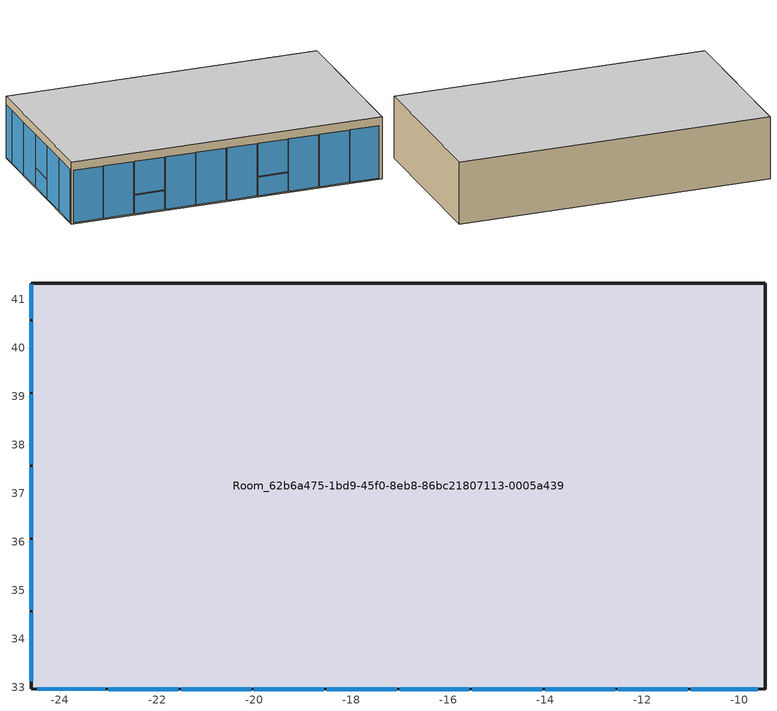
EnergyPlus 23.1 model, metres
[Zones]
Room_62b6a475-1bd9-45f0-8eb8-86bc21807113-0005a439
 floor adiabatic (Generic Interior Floor): -9.47,41.34 -9.47,32.97 -24.59,32.97 -24.59,41.34 z3.5
 wall outside (Generic Exterior Wall): -24.59,41.34 -24.59,32.97 -9.47,32.97 -9.47,41.34 -24.59,41.34 z3.5:6.55
 window (Generic Double Pane): -24.59,41.31 -24.59,40.6 / -24.59,34.54 -24.59,33.13 / -24.59,36.04 -24.59,34.6 / -24.59,39.04 -24.59,37.6 / -24.59,40.54 -24.59,39.1 / -24.47,32.97 -23.06,32.97 / -11,32.97 -9.62,32.97 / -23,32.97 -21.56,32.97 / -20,32.97 -18.56,32.97 / -18.5,32.97 -17.06,32.97 / -17,32.97 -15.56,32.97 / -14,32.97 -12.56,32.97 / -12.5,32.97 -11.06,32.97 z3.56:6.14; -24.59,37.54 -24.59,36.1 / -21.5,32.97 -20.06,32.97 / -15.5,32.97 -14.06,32.97 z3.56:4.47; -24.59,37.54 -24.59,36.1 / -21.5,32.97 -20.06,32.97 / -15.5,32.97 -14.06,32.97 z4.53:6.14
 ceiling adiabatic (Generic Interior Ceiling): -24.59,41.34 -24.59,32.97 -9.47,32.97 -9.47,41.34 z6.55
[Building]
Model 1: North Axis {deg}=0; Terrain=City; Solar Distribution=FullExteriorWithReflections
[Site:Location]
Site 1: Latitude {deg}=0; Longitude {deg}=0; Time Zone {hr}=0; Elevation {m}=0
[SizingPeriod:DesignDay] Day of Month=21; Dry-Bulb Temperature Range Modifier Type=DefaultMultipliers; Humidity Condition Type=Wetbulb; Barometric Pressure {Pa}=101609; Rain Indicator=No; Snow Indicator=No; Daylight Saving Time Indicator=No; Solar Model Indicator=ASHRAEClearSky; Begin Environment Reset Mode=FullResetAtBeginEnvironment
Name | Month | Day Type | Maximum Dry-Bulb Temperature {C} | Daily Dry-Bulb Temperature Range {deltaC} | Wetbulb or DewPoint at Maximum Dry-Bulb {C} | Wind Speed {m/s} | Wind Direction {deg} | Sky Clearness
AMSTERDAM Cooling Design Day 0.4% Condns DB=>MWB | 8 | SummerDesignDay | 28 | 7 | 19.2 | 4.1 | 105 | 1
AMSTERDAM Heating Design Day 99.6% Condns DB | 2 | WinterDesignDay | -4.5 | 0 | -4.5 | 3.1 | 129 | 0
[Site:WaterMainsTemperature]
Calculation Method=CorrelationFromWeatherFile
[Material] Thermal Absorptance=0.9
Name | Roughness | Thickness {m} | Conductivity {W/m-K} | Density {kg/m3} | Specific Heat {J/kg-K} | Solar Absorptance | Visible Absorptance
Generic 50mm Insulation | MediumRough | 0.05 | 0.03 | 43 | 1210 | 0.7 | 0.7
Generic Acoustic Tile | MediumSmooth | 0.02 | 0.06 | 368 | 590 | 0.2 | 0.2
Generic Brick | MediumRough | 0.1 | 0.9 | 1920 | 790 | 0.65 | 0.65
Generic Ceiling Air Gap | Smooth | 0.1 | 0.556 | 1.28 | 1000 | 0.7 | 0.7
Generic Gypsum Board | MediumSmooth | 0.0127 | 0.16 | 800 | 1090 | 0.5 | 0.5
Generic LW Concrete | MediumRough | 0.1 | 0.53 | 1280 | 840 | 0.8 | 0.8
Generic Wall Air Gap | Smooth | 0.1 | 0.667 | 1.28 | 1000 | 0.7 | 0.7
[WindowMaterial:Glazing] Optical Data Type=SpectralAverage; Thickness {m}=0.006; Infrared Transmittance at Normal Incidence=0; Front Side Infrared Hemispherical Emissivity=0.84; Conductivity {W/m-K}=1; Dirt Correction Factor for Solar and Visible Transmittance=1; Solar Diffusing=No
Name | Solar Transmittance at Normal Incidence | Front Side Solar Reflectance at Normal Incidence | Back Side Solar Reflectance at Normal Incidence | Visible Transmittance at Normal Incidence | Front Side Visible Reflectance at Normal Incidence | Back Side Visible Reflectance at Normal Incidence | Back Side Infrared Hemispherical Emissivity
Generic Clear Glass | 0.77 | 0.07 | 0.07 | 0.88 | 0.08 | 0.08 | 0.84
Generic Low-e Glass | 0.45 | 0.36 | 0.36 | 0.71 | 0.21 | 0.21 | 0.047
[WindowMaterial:Gas]
Generic Window Air Gap: Gas Type=Air; Thickness {m}=0.0127
[Construction]
Generic Double Pane: Generic Low-e Glass, Generic Window Air Gap, Generic Clear Glass
Generic Exterior Wall: Generic Brick, Generic LW Concrete, Generic 50mm Insulation, Generic Wall Air Gap, Generic Gypsum Board
Generic Interior Ceiling: Generic LW Concrete, Generic Ceiling Air Gap, Generic Acoustic Tile
Generic Interior Floor: Generic Acoustic Tile, Generic Ceiling Air Gap, Generic LW Concrete
[Space]
Room_62b6a475-1bd9-45f0-8eb8-86bc21807113-0005a439_Space: Zone=Room_62b6a475-1bd9-45f0-8eb8-86bc21807113-0005a439; Space Type=1980_2004::LargeOffice::OpenOffice
[SpaceList]
1980_2004::LargeOffice::OpenOffice: Room_62b6a475-1bd9-45f0-8eb8-86bc21807113-0005a439_Space
[Zone]
Room_62b6a475-1bd9-45f0-8eb8-86bc21807113-0005a439: Multiplier=1; Ceiling Height {m}=3.048; Volume {m3}=385.599; Part of Total Floor Area=Yes
[People]
1980_2004::LargeOffice::OpenOffice_People: Zone or ZoneList or Space or SpaceList=1980_2004::LargeOffice::OpenOffice; Number of People Schedule=Office Work Occ; Number of People Calculation Method=People/Area; People per Floor Area {person/m2}=0.0565106; Fraction Radiant=0.3; Activity Level Schedule=Office Activity
[Lights]
1980_2004::LargeOffice::OpenOffice_Lighting: Zone or ZoneList or Space or SpaceList=1980_2004::LargeOffice::OpenOffice; Schedule=Office Bldg Light; Design Level Calculation Method=Watts/Area; Watts per Floor Area {W/m2}=18.6215; Return Air Fraction=0.4; Fraction Radiant=0.4; Fraction Visible=0.2; Fraction Replaceable=1
[ElectricEquipment]
1980_2004::LargeOffice::OpenOffice_Electric: Zone or ZoneList or Space or SpaceList=1980_2004::LargeOffice::OpenOffice; Schedule=Office Bldg Equip; Design Level Calculation Method=Watts/Area; Watts per Floor Area {W/m2}=10.3333; Fraction Latent=0; Fraction Radiant=0.5; Fraction Lost=0
[ZoneInfiltration:DesignFlowRate]
1980_2004::LargeOffice::OpenOffice_Infiltration: Zone or ZoneList or Space or SpaceList=1980_2004::LargeOffice::OpenOffice; Schedule=Office Infil Quarter On; Design Flow Rate Calculation Method=Flow/ExteriorArea; Flow Rate per Exterior Surface Area {m3/s-m2}=0.00113386; Constant Term Coefficient=1; Temperature Term Coefficient=0; Velocity Term Coefficient=0
[DesignSpecification:OutdoorAir]
1980_2004::LargeOffice::OpenOffice_Ventilation: Outdoor Air Method=Sum; Outdoor Air Flow per Person {m3/s-person}=0.00943894; Outdoor Air Flow per Zone Floor Area {m3/s-m2}=0; Outdoor Air Flow per Zone {m3/s}=0; Outdoor Air Flow Air Changes per Hour {1/hr}=0
[DesignSpecification:OutdoorAir:SpaceList]
Room_62b6a475-1bd9-45f0-8eb8-86bc21807113-0005a439 DSOA Space List: Space 1=Room_62b6a475-1bd9-45f0-8eb8-86bc21807113-0005a439_Space; Space 1 Design Specification Outdoor Air Object=1980_2004::LargeOffice::OpenOffice_Ventilation
[Sizing:Zone]
Room_62b6a475-1bd9-45f0-8eb8-86bc21807113-0005a439: Zone Cooling Design Supply Air Temperature Input Method=SupplyAirTemperature; Zone Cooling Design Supply Air Temperature {C}=14; Zone Cooling Design Supply Air Temperature Difference {deltaC}=11.11; Zone Heating Design Supply Air Temperature Input Method=SupplyAirTemperature; Zone Heating Design Supply Air Temperature {C}=40; Zone Heating Design Supply Air Temperature Difference {deltaC}=11.11; Zone Cooling Design Supply Air Humidity Ratio {kgWater/kgDryAir}=0.0085; Zone Heating Design Supply Air Humidity Ratio {kgWater/kgDryAir}=0.008; Design Specification Outdoor Air Object=Room_62b6a475-1bd9-45f0-8eb8-86bc21807113-0005a439 DSOA Space List; Cooling Design Air Flow Method=DesignDay; Cooling Design Air Flow Rate {m3/s}=0; Cooling Minimum Air Flow per Zone Floor Area {m3/s-m2}=0.000762; Cooling Minimum Air Flow {m3/s}=0; Cooling Minimum Air Flow Fraction=0; Heating Design Air Flow Method=DesignDay; Heating Design Air Flow Rate {m3/s}=0; Heating Maximum Air Flow per Zone Floor Area {m3/s-m2}=0.002032; Heating Maximum Air Flow {m3/s}=0.141576; Heating Maximum Air Flow Fraction=0.3; Account for Dedicated Outdoor Air System=No; Zone Load Sizing Method=Sensible Load Only No Latent Load; Zone Latent Cooling Design Supply Air Humidity Ratio Input Method=HumidityRatioDifference; Zone Cooling Design Supply Air Humidity Ratio Difference {kgWater/kgDryAir}=0.005; Zone Latent Heating Design Supply Air Humidity Ratio Input Method=HumidityRatioDifference; Zone Humidification Design Supply Air Humidity Ratio Difference {kgWater/kgDryAir}=0.005
[ZoneControl:Thermostat]
Room_62b6a475-1bd9-45f0-8eb8-86bc21807113-0005a439 Thermostat: Zone or ZoneList=Room_62b6a475-1bd9-45f0-8eb8-86bc21807113-0005a439; Control Type Schedule=Room_62b6a475-1bd9-45f0-8eb8-86bc21807113-0005a439 Thermostat Schedule; Control 1=1980_2004::LargeOffice::OpenOffice_Setpoint; Temperature Difference Between Cutout And Setpoint {deltaC}=0
[ThermostatSetpoint:DualSetpoint]
1980_2004::LargeOffice::OpenOffice_Setpoint: Heating Setpoint Temperature Schedule=Medium Office HtgSetp; Cooling Setpoint Temperature Schedule=Medium Office ClgSetp
[ZoneHVAC:IdealLoadsAirSystem]
Room_62b6a475-1bd9-45f0-8eb8-86bc21807113-0005a439 Ideal Loads Air System: Maximum Heating Supply Air Temperature {C}=50; Minimum Cooling Supply Air Temperature {C}=13; Heating Limit=LimitCapacity; Maximum Sensible Heating Capacity {W}=Autosize; Cooling Limit=LimitFlowRateAndCapacity; Maximum Cooling Air Flow Rate {m3/s}=Autosize; Maximum Total Cooling Capacity {W}=Autosize; Dehumidification Control Type=None; Design Specification Outdoor Air Object=1980_2004::LargeOffice::OpenOffice_Ventilation; Demand Controlled Ventilation Type=None; Outdoor Air Economizer Type=DifferentialDryBulb; Sensible Heat Recovery Effectiveness=0; Latent Heat Recovery Effectiveness=0
[Zone equipment]
Room_62b6a475-1bd9-45f0-8eb8-86bc21807113-0005a439: Room_62b6a475-1bd9-45f0-8eb8-86bc21807113-0005a439 Ideal Loads Air System
[Schedule:Day:Interval]
Schedule Day 4: No, 24:00, 0.05
Office Bldg Light_Default: No, 05:00, 0.05, 07:00, 0.1, 08:00, 0.3, 17:00, 0.9, 18:00, 0.5, 20:00, 0.3, 22:00, 0.2, 23:00, 0.1, 24:00, 0.05
Schedule Day 3: No, 06:00, 0.05, 08:00, 0.1, 12:00, 0.3, 17:00, 0.15, 24:00, 0.05
Office Bldg Light_SmrDsn 1; Office Bldg Equip_SmrDsn 1; Schedule Day 9: No, 24:00, 1
Office Bldg Light_WntrDsn 1; Schedule Day 2; Office Work Occ_WntrDsn 1; Office Bldg Equip_WntrDsn 1: No, 24:00, 0
Office Work Occ_Default: No, 06:00, 0, 07:00, 0.1, 08:00, 0.2, 12:00, 0.85, 13:00, 0.5, 17:00, 0.85, 18:00, 0.7, 20:00, 0.4, 22:00, 0.1, 24:00, 0.05
Schedule Day 1: No, 06:00, 0, 08:00, 0.1, 14:00, 0.4, 17:00, 0.1, 24:00, 0
Office Work Occ_SmrDsn 1: No, 06:00, 0, 22:00, 1, 24:00, 0.05
Office Activity_Default; Office Activity_SmrDsn 1; Office Activity_WntrDsn 1: No, 24:00, 132
Schedule Day 8: No, 24:00, 0.3
Office Bldg Equip_Default: No, 08:00, 0.4, 12:00, 0.9, 13:00, 0.8, 17:00, 0.9, 18:00, 0.8, 20:00, 0.6, 22:00, 0.5, 24:00, 0.4
Schedule Day 7: No, 06:00, 0.3, 08:00, 0.4, 14:00, 0.5, 17:00, 0.35, 24:00, 0.3
Schedule Day 6; Medium Office HtgSetp_SmrDsn 1: No, 24:00, 15.6
Medium Office HtgSetp_Default: No, 06:00, 15.6, 22:00, 21, 24:00, 15.6
Schedule Day 5: No, 06:00, 15.6, 18:00, 21, 24:00, 15.6
Medium Office HtgSetp_WntrDsn 1: No, 24:00, 21
Schedule Day 12; Medium Office ClgSetp_WntrDsn 1: No, 24:00, 26.7
Medium Office ClgSetp_Default; Medium Office ClgSetp_SmrDsn 1: No, 06:00, 26.7, 22:00, 24, 24:00, 26.7
Schedule Day 11: No, 06:00, 26.7, 18:00, 24, 24:00, 26.7
Office Infil Quarter On_Default; Office Infil Quarter On_SmrDsn 1: No, 06:00, 1, 22:00, 0.25, 24:00, 1
Office Infil Quarter On_WntrDsn 1; Schedule Day 10: No, 06:00, 1, 18:00, 0.25, 24:00, 1
[Schedule:Week:Daily]
Office Bldg Light Week Rule - Jan1-Dec31: Schedule Day 4, Office Bldg Light_Default, Office Bldg Light_Default, Office Bldg Light_Default, Office Bldg Light_Default, Office Bldg Light_Default, Schedule Day 3, Office Bldg Light_Default, Office Bldg Light_SmrDsn 1, Office Bldg Light_WntrDsn 1, Office Bldg Light_Default, Office Bldg Light_Default
Office Work Occ Week Rule - Jan1-Dec31: Schedule Day 2, Office Work Occ_Default, Office Work Occ_Default, Office Work Occ_Default, Office Work Occ_Default, Office Work Occ_Default, Schedule Day 1, Office Work Occ_Default, Office Work Occ_SmrDsn 1, Office Work Occ_WntrDsn 1, Office Work Occ_Default, Office Work Occ_Default
Office Activity Week Rule - Jan1-Dec31: Office Activity_Default, Office Activity_Default, Office Activity_Default, Office Activity_Default, Office Activity_Default, Office Activity_Default, Office Activity_Default, Office Activity_Default, Office Activity_SmrDsn 1, Office Activity_WntrDsn 1, Office Activity_Default, Office Activity_Default
Office Bldg Equip Week Rule - Jan1-Dec31: Schedule Day 8, Office Bldg Equip_Default, Office Bldg Equip_Default, Office Bldg Equip_Default, Office Bldg Equip_Default, Office Bldg Equip_Default, Schedule Day 7, Office Bldg Equip_Default, Office Bldg Equip_SmrDsn 1, Office Bldg Equip_WntrDsn 1, Office Bldg Equip_Default, Office Bldg Equip_Default
Medium Office HtgSetp Week Rule - Jan1-Dec31: Schedule Day 6, Medium Office HtgSetp_Default, Medium Office HtgSetp_Default, Medium Office HtgSetp_Default, Medium Office HtgSetp_Default, Medium Office HtgSetp_Default, Schedule Day 5, Medium Office HtgSetp_Default, Medium Office HtgSetp_SmrDsn 1, Medium Office HtgSetp_WntrDsn 1, Medium Office HtgSetp_Default, Medium Office HtgSetp_Default
Medium Office ClgSetp Week Rule - Jan1-Dec31: Schedule Day 12, Medium Office ClgSetp_Default, Medium Office ClgSetp_Default, Medium Office ClgSetp_Default, Medium Office ClgSetp_Default, Medium Office ClgSetp_Default, Schedule Day 11, Medium Office ClgSetp_Default, Medium Office ClgSetp_SmrDsn 1, Medium Office ClgSetp_WntrDsn 1, Medium Office ClgSetp_Default, Medium Office ClgSetp_Default
Office Infil Quarter On Week Rule - Jan1-Dec31: Schedule Day 9, Office Infil Quarter On_Default, Office Infil Quarter On_Default, Office Infil Quarter On_Default, Office Infil Quarter On_Default, Office Infil Quarter On_Default, Schedule Day 10, Office Infil Quarter On_Default, Office Infil Quarter On_SmrDsn 1, Office Infil Quarter On_WntrDsn 1, Office Infil Quarter On_Default, Office Infil Quarter On_Default
[Schedule:Year]
Office Bldg Light: Office Bldg Light Week Rule - Jan1-Dec31, 1, 1, 12, 31
Office Work Occ: Office Work Occ Week Rule - Jan1-Dec31, 1, 1, 12, 31
Office Activity: Office Activity Week Rule - Jan1-Dec31, 1, 1, 12, 31
Office Bldg Equip: Office Bldg Equip Week Rule - Jan1-Dec31, 1, 1, 12, 31
Medium Office HtgSetp: Medium Office HtgSetp Week Rule - Jan1-Dec31, 1, 1, 12, 31
Medium Office ClgSetp: Medium Office ClgSetp Week Rule - Jan1-Dec31, 1, 1, 12, 31
Office Infil Quarter On: Office Infil Quarter On Week Rule - Jan1-Dec31, 1, 1, 12, 31
[Schedule:Compact]
Room_62b6a475-1bd9-45f0-8eb8-86bc21807113-0005a439 Thermostat Schedule: Through: 12/31, For: AllDays, Until: 24:00, 4
